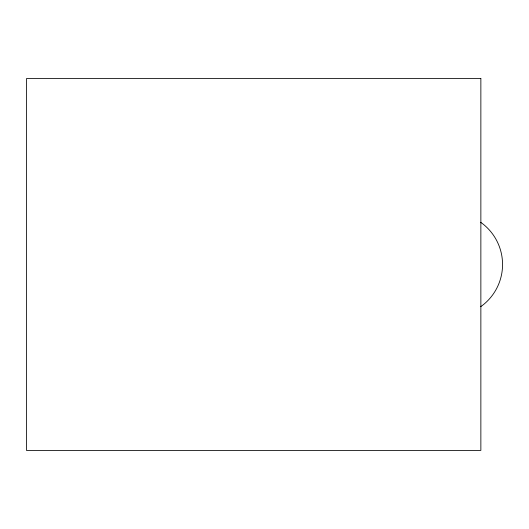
<?xml version="1.0" encoding="UTF-8"?>
<svg xmlns="http://www.w3.org/2000/svg" width="529" height="529" viewBox="0 0 529 529"><rect width="100%" height="100%" fill="white"/><g stroke="black" fill="none" stroke-linecap="round" stroke-linejoin="round"><path stroke-width="0.79" d="M480.742 222.345A51.637 51.637 0 0 1 480.742 306.655M480.861 78.603L26.45 78.603L26.45 450.397L480.861 450.397L480.861 78.603"/></g></svg>
